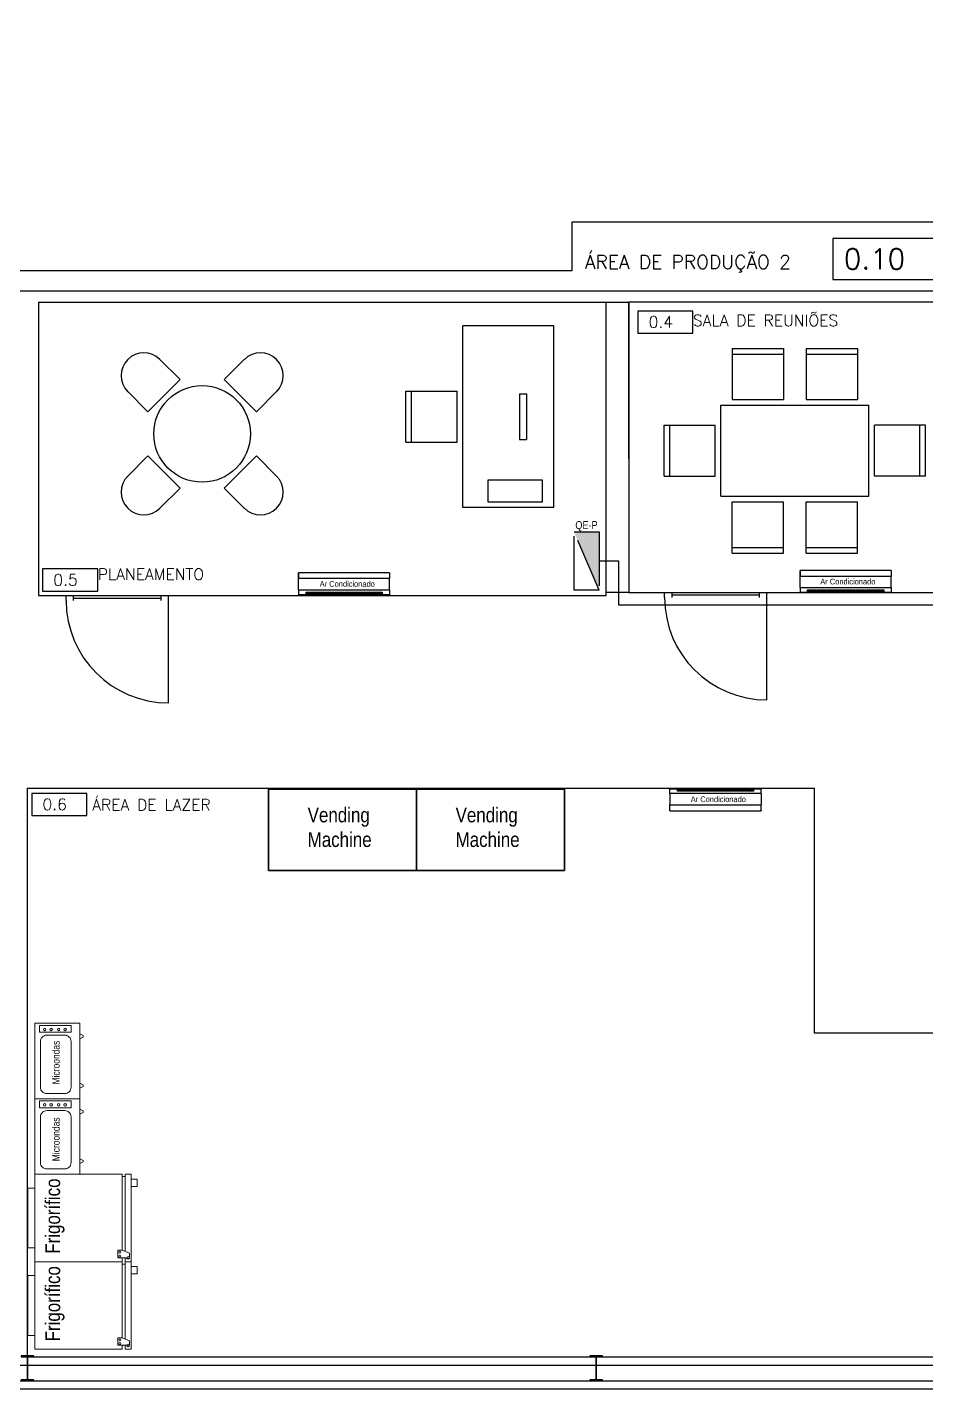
# Model space of a CAD drawing. Header units: millimetres. Extents: x -35961 to -35580, y 154458 to 154764.
# Drawn here: x -35933.8 to -35925.9, y 154629.27 to 154641.24 of the extents above; entities that cross this region are included whole.
import ezdxf

# ---------------------------------------------------------------- set-up
doc = ezdxf.new("R2010")
doc.units = ezdxf.units.MM
doc.header["$MEASUREMENT"] = 0
doc.linetypes.add('PHANTOM2', pattern=[31.75, 15.875, -3.175, 3.175, -3.175, 3.175, -3.175])
doc.layers.get('0').update_dxf_attribs({"color": 253})
doc.layers.add('001_Dark_1 10', color=7, linetype='Continuous', lineweight=0)
doc.layers.add('001_Dark_1 5', color=7, linetype='Continuous', lineweight=0)
for name, color, linetype in [('Edges', 7, 'Continuous'), ('ELÉCTRICO', 255, 'Continuous'), ('GRPH', 7, 'Continuous'), ('LigacoesEntrada', 150, 'Continuous'), ('LigacoesParciais', 10, 'Continuous'), ('NomeMáquinas', 41, 'Continuous'), ('NomesQuadros', 255, 'Continuous'), ('Projecto', 252, 'Continuous'), ('QuadrosEletricos', 80, 'Continuous')]:
    doc.layers.add(name, color=color, linetype=linetype)
doc.styles.add('ROMANS', font='romans')
doc.styles.get("Standard").update_dxf_attribs({"font": 'ARIALN.TTF'})

# ---------------------------------------------------------------- blocks, each defined once
blk = doc.blocks.new('A$C508B0507')
at = {"lineweight": 5}
for points in [[(0, 22.7), (510, 22.7), (510, 328.7), (0, 328.7)], [(449, 295.9), (494.4, 295.9), (494.4, 82.6), (449, 82.6)], [(71.5, 22.7), (103.9, 22.7), (92.7, 0), (82.7, 0)], [(438.5, 22.7), (406.1, 22.7), (417.3, 0), (427.3, 0)]]:
    blk.add_lwpolyline(points, close=True, dxfattribs=at)
blk.add_lwpolyline([(77.2, 289.5), (387.1, 289.5, -0.414214), (429.6, 247), (429.6, 125.1, -0.414214), (387.1, 82.6), (77.2, 82.6, -0.414214), (34.7, 125.1), (34.7, 247, -0.414214)], format="xyb", close=True, dxfattribs=at)
for centre in [(468.6, 260.9), (468.6, 217.9), (468.6, 166.3), (468.6, 123.3)]:
    blk.add_circle(centre, 8.6, dxfattribs=at)

msp = doc.modelspace()

# ---------------------------------------------------------------- hatches: boundary and pattern name
at = {"layer": 'QuadrosEletricos', "linetype": 'PHANTOM2', "ltscale": 0.03}
h = msp.add_hatch(color=256, dxfattribs=at)
h.dxf.hatch_style = 1
h.paths.add_polyline_path([(-35928.775, 154636.805), (-35928.995, 154636.805), (-35928.775, 154636.29)])

# ---------------------------------------------------------------- linework, layer by layer
at = {"layer": '001_Dark_1 10'}
for p, q in [((-35932.968, 154631.154), (-35933.736, 154631.154)), ((-35933.736, 154631.154), (-35933.736, 154630.384)), ((-35932.968, 154630.484), (-35932.968, 154631.154)), ((-35932.89, 154631.154), (-35932.942, 154631.154)), ((-35932.942, 154631.154), (-35932.942, 154630.473)), ((-35932.89, 154630.384), (-35932.89, 154631.154)), ((-35933.8, 154631.032), (-35933.8, 154630.506)), ((-35933.736, 154631.032), (-35933.8, 154631.032)), ((-35932.942, 154631.133), (-35932.968, 154631.133)), ((-35932.89, 154631.111), (-35932.838, 154631.111)), ((-35932.89, 154631.046), (-35932.838, 154631.046)), ((-35932.838, 154631.111), (-35932.838, 154631.046)), ((-35933.736, 154630.506), (-35933.8, 154630.506)), ((-35932.968, 154630.484), (-35933.006, 154630.484)), ((-35933.006, 154630.484), (-35933.006, 154630.419)), ((-35932.904, 154630.458), (-35932.968, 154630.484)), ((-35932.904, 154630.419), (-35932.904, 154630.458)), ((-35932.968, 154630.384), (-35933.736, 154630.384)), ((-35933.736, 154630.384), (-35933.736, 154629.614)), ((-35933.736, 154630.384), (-35932.968, 154630.384)), ((-35933.006, 154630.419), (-35932.93, 154630.419)), ((-35932.968, 154630.384), (-35932.968, 154630.419)), ((-35932.968, 154629.714), (-35932.968, 154630.384)), ((-35932.942, 154630.362), (-35932.968, 154630.362)), ((-35932.942, 154630.419), (-35932.942, 154630.384)), ((-35932.89, 154630.384), (-35932.942, 154630.384)), ((-35932.942, 154630.384), (-35932.942, 154629.703)), ((-35932.942, 154630.384), (-35932.89, 154630.384)), ((-35932.89, 154629.614), (-35932.89, 154630.384)), ((-35932.89, 154630.341), (-35932.838, 154630.341)), ((-35932.838, 154630.341), (-35932.838, 154630.276)), ((-35933.8, 154630.262), (-35933.8, 154629.736)), ((-35933.736, 154630.262), (-35933.8, 154630.262)), ((-35932.89, 154630.276), (-35932.838, 154630.276)), ((-35933.736, 154629.736), (-35933.8, 154629.736)), ((-35932.968, 154629.714), (-35933.006, 154629.714)), ((-35933.006, 154629.714), (-35933.006, 154629.649)), ((-35932.904, 154629.688), (-35932.968, 154629.714)), ((-35933.736, 154629.614), (-35932.968, 154629.614)), ((-35933.006, 154629.649), (-35932.93, 154629.649)), ((-35932.968, 154629.614), (-35932.968, 154629.649)), ((-35932.942, 154629.649), (-35932.942, 154629.614)), ((-35932.942, 154629.614), (-35932.89, 154629.614)), ((-35932.904, 154629.649), (-35932.904, 154629.688))]:
    msp.add_line(p, q, dxfattribs=at)
for centre in [(-35932.989, 154630.468), (-35932.989, 154630.433), (-35932.917, 154630.42), (-35932.989, 154629.697), (-35932.989, 154629.663), (-35932.917, 154629.65)]:
    msp.add_circle(centre, 0.0094, dxfattribs=at)
for centre in [(-35932.917, 154630.419), (-35932.917, 154629.649)]:
    msp.add_arc(centre, 0.013, 180, 0, dxfattribs=at)
at = {"layer": 'Edges'}
for p, q in [((-35930.617, 154636.445), (-35931.418, 154636.445)), ((-35931.418, 154636.445), (-35931.418, 154636.445)), ((-35931.418, 154636.445), (-35931.418, 154636.442)), ((-35931.418, 154636.442), (-35931.418, 154636.445)), ((-35931.418, 154636.442), (-35931.418, 154636.442)), ((-35931.418, 154636.393), (-35931.418, 154636.442)), ((-35931.418, 154636.442), (-35931.418, 154636.393)), ((-35930.617, 154636.445), (-35930.617, 154636.445)), ((-35930.617, 154636.445), (-35930.617, 154636.442)), ((-35930.617, 154636.445), (-35930.617, 154636.442)), ((-35930.617, 154636.442), (-35930.617, 154636.442)), ((-35930.617, 154636.442), (-35930.617, 154636.393)), ((-35930.617, 154636.442), (-35930.617, 154636.393)), ((-35926.207, 154636.465, 0), (-35927.007, 154636.465, 0)), ((-35927.007, 154636.465, 0), (-35927.007, 154636.465, 0)), ((-35927.007, 154636.465, 0), (-35927.007, 154636.462, 0)), ((-35927.007, 154636.462, 0), (-35927.007, 154636.465, 0)), ((-35927.007, 154636.462, 0), (-35927.007, 154636.462, 0)), ((-35927.007, 154636.413, 0), (-35927.007, 154636.462, 0)), ((-35927.007, 154636.462, 0), (-35927.007, 154636.413, 0)), ((-35926.207, 154636.465, 0), (-35926.206, 154636.465, 0)), ((-35926.207, 154636.465, 0), (-35926.207, 154636.462, 0)), ((-35926.206, 154636.462, 0), (-35926.207, 154636.462, 0)), ((-35926.207, 154636.462, 0), (-35926.207, 154636.413, 0)), ((-35926.206, 154636.465, 0), (-35926.206, 154636.462, 0)), ((-35926.206, 154636.462, 0), (-35926.206, 154636.413, 0)), ((-35930.617, 154636.393), (-35931.418, 154636.393)), ((-35931.418, 154636.294), (-35931.418, 154636.393)), ((-35931.418, 154636.393), (-35931.418, 154636.393)), ((-35930.617, 154636.294), (-35930.617, 154636.393)), ((-35930.617, 154636.393), (-35930.617, 154636.393)), ((-35926.207, 154636.413, 0), (-35927.007, 154636.413, 0)), ((-35927.007, 154636.315, 0), (-35927.007, 154636.413, 0)), ((-35927.007, 154636.413, 0), (-35927.007, 154636.413, 0)), ((-35927.007, 154636.315, 0), (-35927.007, 154636.271, 0)), ((-35927.007, 154636.315, 0), (-35926.206, 154636.315, 0)), ((-35926.206, 154636.413, 0), (-35926.207, 154636.413, 0)), ((-35926.206, 154636.315, 0), (-35926.206, 154636.413, 0)), ((-35926.206, 154636.315, 0), (-35926.206, 154636.271, 0)), ((-35931.418, 154636.294), (-35931.418, 154636.251)), ((-35931.418, 154636.294), (-35930.617, 154636.294)), ((-35930.617, 154636.251), (-35931.418, 154636.251)), ((-35931.352, 154636.269), (-35931.352, 154636.274)), ((-35931.352, 154636.274), (-35931.272, 154636.274)), ((-35931.272, 154636.269), (-35931.352, 154636.269)), ((-35931.352, 154636.262), (-35931.352, 154636.267)), ((-35931.352, 154636.267), (-35931.272, 154636.267)), ((-35931.272, 154636.262), (-35931.352, 154636.262)), ((-35931.352, 154636.255), (-35931.352, 154636.26)), ((-35931.352, 154636.26), (-35931.272, 154636.26)), ((-35931.272, 154636.255), (-35931.352, 154636.255)), ((-35931.272, 154636.274), (-35931.272, 154636.269)), ((-35931.272, 154636.267), (-35931.272, 154636.262)), ((-35931.272, 154636.26), (-35931.272, 154636.255)), ((-35931.268, 154636.269), (-35931.268, 154636.274)), ((-35931.268, 154636.274), (-35931.188, 154636.274)), ((-35931.188, 154636.269), (-35931.268, 154636.269)), ((-35931.268, 154636.262), (-35931.268, 154636.267)), ((-35931.268, 154636.267), (-35931.188, 154636.267)), ((-35931.188, 154636.262), (-35931.268, 154636.262)), ((-35931.268, 154636.255), (-35931.268, 154636.26)), ((-35931.268, 154636.26), (-35931.188, 154636.26)), ((-35931.188, 154636.255), (-35931.268, 154636.255)), ((-35931.188, 154636.274), (-35931.188, 154636.269)), ((-35931.188, 154636.267), (-35931.188, 154636.262)), ((-35931.188, 154636.26), (-35931.188, 154636.255)), ((-35931.184, 154636.269), (-35931.184, 154636.274)), ((-35931.184, 154636.274), (-35931.104, 154636.274)), ((-35931.104, 154636.269), (-35931.184, 154636.269)), ((-35931.184, 154636.262), (-35931.184, 154636.267)), ((-35931.184, 154636.267), (-35931.104, 154636.267)), ((-35931.104, 154636.262), (-35931.184, 154636.262)), ((-35931.184, 154636.255), (-35931.184, 154636.26)), ((-35931.184, 154636.26), (-35931.104, 154636.26)), ((-35931.104, 154636.255), (-35931.184, 154636.255)), ((-35931.104, 154636.274), (-35931.104, 154636.269)), ((-35931.104, 154636.267), (-35931.104, 154636.262)), ((-35931.104, 154636.26), (-35931.104, 154636.255)), ((-35931.1, 154636.269), (-35931.1, 154636.274)), ((-35931.1, 154636.274), (-35931.02, 154636.274)), ((-35931.02, 154636.269), (-35931.1, 154636.269)), ((-35931.1, 154636.262), (-35931.1, 154636.267)), ((-35931.1, 154636.267), (-35931.02, 154636.267)), ((-35931.02, 154636.262), (-35931.1, 154636.262)), ((-35931.1, 154636.255), (-35931.1, 154636.26)), ((-35931.1, 154636.26), (-35931.02, 154636.26)), ((-35931.02, 154636.255), (-35931.1, 154636.255)), ((-35931.02, 154636.274), (-35931.02, 154636.269)), ((-35931.02, 154636.267), (-35931.02, 154636.262)), ((-35931.02, 154636.26), (-35931.02, 154636.255)), ((-35931.015, 154636.269), (-35931.015, 154636.274)), ((-35931.015, 154636.274), (-35930.935, 154636.274)), ((-35930.935, 154636.269), (-35931.015, 154636.269)), ((-35931.015, 154636.262), (-35931.015, 154636.267)), ((-35931.015, 154636.267), (-35930.935, 154636.267)), ((-35930.935, 154636.262), (-35931.015, 154636.262)), ((-35931.015, 154636.255), (-35931.015, 154636.26)), ((-35931.015, 154636.26), (-35930.935, 154636.26)), ((-35930.935, 154636.255), (-35931.015, 154636.255)), ((-35930.935, 154636.274), (-35930.935, 154636.269)), ((-35930.935, 154636.267), (-35930.935, 154636.262)), ((-35930.935, 154636.26), (-35930.935, 154636.255)), ((-35930.931, 154636.269), (-35930.931, 154636.274)), ((-35930.931, 154636.274), (-35930.851, 154636.274)), ((-35930.851, 154636.269), (-35930.931, 154636.269)), ((-35930.931, 154636.262), (-35930.931, 154636.267)), ((-35930.931, 154636.267), (-35930.851, 154636.267)), ((-35930.851, 154636.262), (-35930.931, 154636.262)), ((-35930.931, 154636.255), (-35930.931, 154636.26)), ((-35930.931, 154636.26), (-35930.851, 154636.26)), ((-35930.851, 154636.255), (-35930.931, 154636.255)), ((-35930.851, 154636.274), (-35930.851, 154636.269)), ((-35930.851, 154636.267), (-35930.851, 154636.262)), ((-35930.851, 154636.26), (-35930.851, 154636.255)), ((-35930.847, 154636.269), (-35930.847, 154636.274)), ((-35930.847, 154636.274), (-35930.767, 154636.274)), ((-35930.767, 154636.269), (-35930.847, 154636.269)), ((-35930.847, 154636.262), (-35930.847, 154636.267)), ((-35930.847, 154636.267), (-35930.767, 154636.267)), ((-35930.767, 154636.262), (-35930.847, 154636.262)), ((-35930.847, 154636.255), (-35930.847, 154636.26)), ((-35930.847, 154636.26), (-35930.767, 154636.26)), ((-35930.767, 154636.255), (-35930.847, 154636.255)), ((-35930.767, 154636.274), (-35930.767, 154636.269)), ((-35930.767, 154636.267), (-35930.767, 154636.262)), ((-35930.767, 154636.26), (-35930.767, 154636.255)), ((-35930.763, 154636.269), (-35930.763, 154636.274)), ((-35930.763, 154636.274), (-35930.683, 154636.274)), ((-35930.683, 154636.269), (-35930.763, 154636.269)), ((-35930.763, 154636.262), (-35930.763, 154636.267)), ((-35930.763, 154636.267), (-35930.683, 154636.267)), ((-35930.683, 154636.262), (-35930.763, 154636.262)), ((-35930.763, 154636.255), (-35930.763, 154636.26)), ((-35930.763, 154636.26), (-35930.683, 154636.26)), ((-35930.683, 154636.255), (-35930.763, 154636.255)), ((-35930.683, 154636.274), (-35930.683, 154636.269)), ((-35930.683, 154636.267), (-35930.683, 154636.262)), ((-35930.683, 154636.26), (-35930.683, 154636.255)), ((-35930.617, 154636.294), (-35930.617, 154636.251)), ((-35926.206, 154636.271, 0), (-35927.007, 154636.271, 0)), ((-35926.942, 154636.289, 0), (-35926.942, 154636.295, 0)), ((-35926.942, 154636.295, 0), (-35926.862, 154636.295, 0)), ((-35926.862, 154636.289, 0), (-35926.942, 154636.289, 0)), ((-35926.942, 154636.282, 0), (-35926.942, 154636.287, 0)), ((-35926.942, 154636.287, 0), (-35926.862, 154636.287, 0)), ((-35926.862, 154636.282, 0), (-35926.942, 154636.282, 0)), ((-35926.942, 154636.275, 0), (-35926.942, 154636.28, 0)), ((-35926.942, 154636.28, 0), (-35926.862, 154636.28, 0)), ((-35926.862, 154636.275, 0), (-35926.942, 154636.275, 0)), ((-35926.862, 154636.295, 0), (-35926.862, 154636.289, 0)), ((-35926.862, 154636.287, 0), (-35926.862, 154636.282, 0)), ((-35926.862, 154636.28, 0), (-35926.862, 154636.275, 0)), ((-35926.857, 154636.289, 0), (-35926.857, 154636.295, 0)), ((-35926.857, 154636.295, 0), (-35926.777, 154636.295, 0)), ((-35926.777, 154636.289, 0), (-35926.857, 154636.289, 0)), ((-35926.857, 154636.282, 0), (-35926.857, 154636.287, 0)), ((-35926.857, 154636.287, 0), (-35926.777, 154636.287, 0)), ((-35926.777, 154636.282, 0), (-35926.857, 154636.282, 0)), ((-35926.857, 154636.275, 0), (-35926.857, 154636.28, 0)), ((-35926.857, 154636.28, 0), (-35926.777, 154636.28, 0)), ((-35926.777, 154636.275, 0), (-35926.857, 154636.275, 0)), ((-35926.777, 154636.295, 0), (-35926.777, 154636.289, 0)), ((-35926.777, 154636.287, 0), (-35926.777, 154636.282, 0)), ((-35926.777, 154636.28, 0), (-35926.777, 154636.275, 0)), ((-35926.773, 154636.289, 0), (-35926.773, 154636.295, 0)), ((-35926.773, 154636.295, 0), (-35926.693, 154636.295, 0)), ((-35926.693, 154636.289, 0), (-35926.773, 154636.289, 0)), ((-35926.773, 154636.282, 0), (-35926.773, 154636.287, 0)), ((-35926.773, 154636.287, 0), (-35926.693, 154636.287, 0)), ((-35926.693, 154636.282, 0), (-35926.773, 154636.282, 0)), ((-35926.773, 154636.275, 0), (-35926.773, 154636.28, 0)), ((-35926.773, 154636.28, 0), (-35926.693, 154636.28, 0)), ((-35926.693, 154636.275, 0), (-35926.773, 154636.275, 0)), ((-35926.693, 154636.295, 0), (-35926.693, 154636.289, 0)), ((-35926.693, 154636.287, 0), (-35926.693, 154636.282, 0)), ((-35926.693, 154636.28, 0), (-35926.693, 154636.275, 0)), ((-35926.689, 154636.289, 0), (-35926.689, 154636.295, 0)), ((-35926.689, 154636.295, 0), (-35926.609, 154636.295, 0)), ((-35926.609, 154636.289, 0), (-35926.689, 154636.289, 0)), ((-35926.689, 154636.282, 0), (-35926.689, 154636.287, 0)), ((-35926.689, 154636.287, 0), (-35926.609, 154636.287, 0)), ((-35926.609, 154636.282, 0), (-35926.689, 154636.282, 0)), ((-35926.689, 154636.275, 0), (-35926.689, 154636.28, 0)), ((-35926.689, 154636.28, 0), (-35926.609, 154636.28, 0)), ((-35926.609, 154636.275, 0), (-35926.689, 154636.275, 0)), ((-35926.609, 154636.295, 0), (-35926.609, 154636.289, 0)), ((-35926.609, 154636.287, 0), (-35926.609, 154636.282, 0)), ((-35926.609, 154636.28, 0), (-35926.609, 154636.275, 0)), ((-35926.605, 154636.289, 0), (-35926.605, 154636.295, 0)), ((-35926.605, 154636.295, 0), (-35926.525, 154636.295, 0)), ((-35926.525, 154636.289, 0), (-35926.605, 154636.289, 0)), ((-35926.605, 154636.282, 0), (-35926.605, 154636.287, 0)), ((-35926.605, 154636.287, 0), (-35926.525, 154636.287, 0)), ((-35926.525, 154636.282, 0), (-35926.605, 154636.282, 0)), ((-35926.605, 154636.275, 0), (-35926.605, 154636.28, 0)), ((-35926.605, 154636.28, 0), (-35926.525, 154636.28, 0)), ((-35926.525, 154636.275, 0), (-35926.605, 154636.275, 0)), ((-35926.525, 154636.295, 0), (-35926.525, 154636.289, 0)), ((-35926.525, 154636.287, 0), (-35926.525, 154636.282, 0)), ((-35926.525, 154636.28, 0), (-35926.525, 154636.275, 0)), ((-35926.52, 154636.289, 0), (-35926.52, 154636.295, 0)), ((-35926.52, 154636.295, 0), (-35926.441, 154636.295, 0)), ((-35926.441, 154636.289, 0), (-35926.52, 154636.289, 0)), ((-35926.52, 154636.282, 0), (-35926.52, 154636.287, 0)), ((-35926.52, 154636.287, 0), (-35926.441, 154636.287, 0)), ((-35926.441, 154636.282, 0), (-35926.52, 154636.282, 0)), ((-35926.52, 154636.275, 0), (-35926.52, 154636.28, 0)), ((-35926.52, 154636.28, 0), (-35926.441, 154636.28, 0)), ((-35926.441, 154636.275, 0), (-35926.52, 154636.275, 0)), ((-35926.441, 154636.295, 0), (-35926.441, 154636.289, 0)), ((-35926.441, 154636.287, 0), (-35926.441, 154636.282, 0)), ((-35926.441, 154636.28, 0), (-35926.441, 154636.275, 0)), ((-35926.436, 154636.289, 0), (-35926.436, 154636.295, 0)), ((-35926.436, 154636.295, 0), (-35926.356, 154636.295, 0)), ((-35926.356, 154636.289, 0), (-35926.436, 154636.289, 0)), ((-35926.436, 154636.282, 0), (-35926.436, 154636.287, 0)), ((-35926.436, 154636.287, 0), (-35926.356, 154636.287, 0)), ((-35926.356, 154636.282, 0), (-35926.436, 154636.282, 0)), ((-35926.436, 154636.275, 0), (-35926.436, 154636.28, 0)), ((-35926.436, 154636.28, 0), (-35926.356, 154636.28, 0)), ((-35926.356, 154636.275, 0), (-35926.436, 154636.275, 0)), ((-35926.356, 154636.295, 0), (-35926.356, 154636.289, 0)), ((-35926.356, 154636.287, 0), (-35926.356, 154636.282, 0)), ((-35926.356, 154636.28, 0), (-35926.356, 154636.275, 0)), ((-35926.352, 154636.289, 0), (-35926.352, 154636.295, 0)), ((-35926.352, 154636.295, 0), (-35926.272, 154636.295, 0)), ((-35926.272, 154636.289, 0), (-35926.352, 154636.289, 0)), ((-35926.352, 154636.282, 0), (-35926.352, 154636.287, 0)), ((-35926.352, 154636.287, 0), (-35926.272, 154636.287, 0)), ((-35926.272, 154636.282, 0), (-35926.352, 154636.282, 0)), ((-35926.352, 154636.275, 0), (-35926.352, 154636.28, 0)), ((-35926.352, 154636.28, 0), (-35926.272, 154636.28, 0)), ((-35926.272, 154636.275, 0), (-35926.352, 154636.275, 0)), ((-35926.272, 154636.295, 0), (-35926.272, 154636.289, 0)), ((-35926.272, 154636.287, 0), (-35926.272, 154636.282, 0)), ((-35926.272, 154636.28, 0), (-35926.272, 154636.275, 0)), ((-35928.152, 154634.545), (-35927.351, 154634.545)), ((-35928.152, 154634.502), (-35928.152, 154634.545)), ((-35927.351, 154634.502), (-35928.152, 154634.502)), ((-35928.152, 154634.502), (-35928.152, 154634.404)), ((-35928.086, 154634.542), (-35928.007, 154634.542)), ((-35928.086, 154634.536), (-35928.086, 154634.542)), ((-35928.007, 154634.536), (-35928.086, 154634.536)), ((-35928.086, 154634.534), (-35928.007, 154634.534)), ((-35928.086, 154634.529), (-35928.086, 154634.534)), ((-35928.007, 154634.529), (-35928.086, 154634.529)), ((-35928.086, 154634.527), (-35928.007, 154634.527)), ((-35928.086, 154634.522), (-35928.086, 154634.527)), ((-35928.007, 154634.522), (-35928.086, 154634.522)), ((-35928.007, 154634.542), (-35928.007, 154634.536)), ((-35928.007, 154634.534), (-35928.007, 154634.529)), ((-35928.007, 154634.527), (-35928.007, 154634.522)), ((-35928.002, 154634.542), (-35927.922, 154634.542)), ((-35928.002, 154634.536), (-35928.002, 154634.542)), ((-35927.922, 154634.536), (-35928.002, 154634.536)), ((-35928.002, 154634.534), (-35927.922, 154634.534)), ((-35928.002, 154634.529), (-35928.002, 154634.534)), ((-35927.922, 154634.529), (-35928.002, 154634.529)), ((-35928.002, 154634.527), (-35927.922, 154634.527)), ((-35928.002, 154634.522), (-35928.002, 154634.527)), ((-35927.922, 154634.522), (-35928.002, 154634.522)), ((-35927.922, 154634.542), (-35927.922, 154634.536)), ((-35927.922, 154634.534), (-35927.922, 154634.529)), ((-35927.922, 154634.527), (-35927.922, 154634.522)), ((-35927.918, 154634.542), (-35927.838, 154634.542)), ((-35927.918, 154634.536), (-35927.918, 154634.542)), ((-35927.838, 154634.536), (-35927.918, 154634.536)), ((-35927.918, 154634.534), (-35927.838, 154634.534)), ((-35927.918, 154634.529), (-35927.918, 154634.534)), ((-35927.838, 154634.529), (-35927.918, 154634.529)), ((-35927.918, 154634.527), (-35927.838, 154634.527)), ((-35927.918, 154634.522), (-35927.918, 154634.527)), ((-35927.838, 154634.522), (-35927.918, 154634.522)), ((-35927.838, 154634.542), (-35927.838, 154634.536)), ((-35927.838, 154634.534), (-35927.838, 154634.529)), ((-35927.838, 154634.527), (-35927.838, 154634.522)), ((-35927.834, 154634.542), (-35927.754, 154634.542)), ((-35927.834, 154634.536), (-35927.834, 154634.542)), ((-35927.754, 154634.536), (-35927.834, 154634.536)), ((-35927.834, 154634.534), (-35927.754, 154634.534)), ((-35927.834, 154634.529), (-35927.834, 154634.534)), ((-35927.754, 154634.529), (-35927.834, 154634.529)), ((-35927.834, 154634.527), (-35927.754, 154634.527)), ((-35927.834, 154634.522), (-35927.834, 154634.527)), ((-35927.754, 154634.522), (-35927.834, 154634.522)), ((-35927.754, 154634.542), (-35927.754, 154634.536)), ((-35927.754, 154634.534), (-35927.754, 154634.529)), ((-35927.754, 154634.527), (-35927.754, 154634.522)), ((-35927.75, 154634.536), (-35927.75, 154634.542)), ((-35927.75, 154634.542), (-35927.67, 154634.542)), ((-35927.67, 154634.536), (-35927.75, 154634.536)), ((-35927.75, 154634.529), (-35927.75, 154634.534)), ((-35927.75, 154634.534), (-35927.67, 154634.534)), ((-35927.67, 154634.529), (-35927.75, 154634.529)), ((-35927.75, 154634.522), (-35927.75, 154634.527)), ((-35927.75, 154634.527), (-35927.67, 154634.527)), ((-35927.67, 154634.522), (-35927.75, 154634.522)), ((-35927.67, 154634.542), (-35927.67, 154634.536)), ((-35927.67, 154634.534), (-35927.67, 154634.529)), ((-35927.67, 154634.527), (-35927.67, 154634.522)), ((-35927.665, 154634.536), (-35927.665, 154634.542)), ((-35927.665, 154634.542), (-35927.585, 154634.542)), ((-35927.585, 154634.536), (-35927.665, 154634.536)), ((-35927.665, 154634.529), (-35927.665, 154634.534)), ((-35927.665, 154634.534), (-35927.585, 154634.534)), ((-35927.585, 154634.529), (-35927.665, 154634.529)), ((-35927.665, 154634.522), (-35927.665, 154634.527)), ((-35927.665, 154634.527), (-35927.585, 154634.527)), ((-35927.585, 154634.522), (-35927.665, 154634.522)), ((-35927.585, 154634.542), (-35927.585, 154634.536)), ((-35927.585, 154634.534), (-35927.585, 154634.529)), ((-35927.585, 154634.527), (-35927.585, 154634.522)), ((-35927.581, 154634.536), (-35927.581, 154634.542)), ((-35927.581, 154634.542), (-35927.501, 154634.542)), ((-35927.501, 154634.536), (-35927.581, 154634.536)), ((-35927.581, 154634.529), (-35927.581, 154634.534)), ((-35927.581, 154634.534), (-35927.501, 154634.534)), ((-35927.501, 154634.529), (-35927.581, 154634.529)), ((-35927.581, 154634.522), (-35927.581, 154634.527)), ((-35927.581, 154634.527), (-35927.501, 154634.527)), ((-35927.501, 154634.522), (-35927.581, 154634.522)), ((-35927.501, 154634.542), (-35927.501, 154634.536)), ((-35927.501, 154634.534), (-35927.501, 154634.529)), ((-35927.501, 154634.527), (-35927.501, 154634.522)), ((-35927.497, 154634.536), (-35927.497, 154634.542)), ((-35927.497, 154634.542), (-35927.417, 154634.542)), ((-35927.417, 154634.536), (-35927.497, 154634.536)), ((-35927.497, 154634.529), (-35927.497, 154634.534)), ((-35927.497, 154634.534), (-35927.417, 154634.534)), ((-35927.417, 154634.529), (-35927.497, 154634.529)), ((-35927.497, 154634.522), (-35927.497, 154634.527)), ((-35927.497, 154634.527), (-35927.417, 154634.527)), ((-35927.417, 154634.522), (-35927.497, 154634.522)), ((-35927.417, 154634.542), (-35927.417, 154634.536)), ((-35927.417, 154634.534), (-35927.417, 154634.529)), ((-35927.417, 154634.527), (-35927.417, 154634.522)), ((-35927.351, 154634.502), (-35927.351, 154634.545)), ((-35927.351, 154634.502), (-35927.351, 154634.404)), ((-35928.152, 154634.404), (-35927.352, 154634.404)), ((-35928.152, 154634.404), (-35928.152, 154634.404)), ((-35928.152, 154634.354), (-35928.152, 154634.404)), ((-35928.152, 154634.354), (-35928.152, 154634.404)), ((-35927.352, 154634.404), (-35927.351, 154634.404)), ((-35927.352, 154634.404), (-35927.352, 154634.354)), ((-35927.351, 154634.354), (-35927.351, 154634.404)), ((-35928.152, 154634.354), (-35928.152, 154634.354)), ((-35928.152, 154634.351), (-35928.152, 154634.354)), ((-35928.152, 154634.351), (-35928.152, 154634.354)), ((-35928.152, 154634.351), (-35927.352, 154634.351)), ((-35928.152, 154634.351), (-35928.152, 154634.351)), ((-35927.352, 154634.354), (-35927.351, 154634.354)), ((-35927.352, 154634.351), (-35927.352, 154634.354)), ((-35927.351, 154634.351), (-35927.352, 154634.351)), ((-35927.351, 154634.354), (-35927.351, 154634.351))]:
    msp.add_line(p, q, dxfattribs=at)
at = {"layer": 'ELÉCTRICO', "color": 8, "linetype": 'Continuous', "ltscale": 0.03}
for p, q in [((-35933.804, 154634.549, 0), (-35926.883, 154634.549, 0)), ((-35926.883, 154634.549, 0), (-35926.883, 154632.398, 0)), ((-35926.883, 154632.398, 0), (-35925.193, 154632.398, 0))]:
    msp.add_line(p, q, dxfattribs=at)
at = {"layer": 'ELÉCTRICO', "color": 251, "linetype": 'Continuous', "ltscale": 0.03, "true_color": 0x636466}
msp.add_line((-35933.804, 154634.549, 0), (-35933.804, 154629.548, 0), dxfattribs=at)
at = {"layer": 'ELÉCTRICO', "color": 251, "linetype": 'Continuous', "ltscale": 0.03, "true_color": 0x636466, "elevation": 0}
msp.add_lwpolyline([(-35928.514, 154636.271), (-35928.714, 154636.271), (-35928.714, 154638.826), (-35928.514, 154638.826)], close=True, dxfattribs=at)
at = {"layer": 'GRPH', "color": 7, "linetype": 'Continuous', "lineweight": 35}
for p, q in [((-35931.681, 154634.54), (-35930.381, 154634.54)), ((-35931.681, 154633.824), (-35931.681, 154634.54)), ((-35930.381, 154633.824), (-35930.381, 154634.54)), ((-35930.381, 154634.54), (-35929.08, 154634.54)), ((-35930.381, 154633.824), (-35930.381, 154634.54)), ((-35929.08, 154633.824), (-35929.08, 154634.54)), ((-35931.681, 154633.824), (-35930.381, 154633.824)), ((-35930.381, 154633.824), (-35929.08, 154633.824))]:
    msp.add_line(p, q, dxfattribs=at)
at = {"layer": 'LigacoesEntrada', "color": 5, "linetype": 'Continuous', "ltscale": 0.03}
msp.add_line((-35922.6, 154629.47, 0), (-35934.014, 154629.47, 0), dxfattribs=at)
at = {"layer": 'LigacoesParciais', "color": 1, "linetype": 'Continuous', "ltscale": 0.03}
for p, q in [((-35929.011, 154639.382), (-35929.011, 154639.531)), ((-35929.011, 154639.531), (-35925.795, 154639.531)), ((-35929.011, 154639.104), (-35929.011, 154639.382)), ((-35933.942, 154639.104), (-35929.011, 154639.104)), ((-35928.775, 154636.548), (-35928.605, 154636.548)), ((-35928.605, 154636.548), (-35928.605, 154636.163)), ((-35928.605, 154636.163), (-35925.509, 154636.163))]:
    msp.add_line(p, q, dxfattribs=at)
at = {"layer": 'Projecto'}
for p, q in [((-35936.771, 154638.926, 0), (-35906.643, 154638.926, 0)), ((-35933.704, 154638.826, 0), (-35928.714, 154638.826, 0)), ((-35933.704, 154638.826, 0), (-35933.704, 154636.245, 0)), ((-35928.714, 154636.245, 0), (-35928.714, 154638.826, 0)), ((-35928.514, 154637.446, 0), (-35928.514, 154638.826, 0)), ((-35928.514, 154638.826, 0), (-35928.514, 154636.426, 0)), ((-35925.594, 154638.826, 0), (-35928.514, 154638.826, 0)), ((-35929.174, 154638.618), (-35929.974, 154638.618)), ((-35929.974, 154637.018), (-35929.974, 154638.618)), ((-35929.174, 154637.018), (-35929.174, 154638.618)), ((-35927.604, 154638.418, 0), (-35927.154, 154638.418, 0)), ((-35927.604, 154638.418, 0), (-35927.604, 154637.968, 0)), ((-35927.604, 154638.368, 0), (-35927.154, 154638.368, 0)), ((-35927.154, 154638.418, 0), (-35927.154, 154637.968, 0)), ((-35926.954, 154638.418, 0), (-35926.504, 154638.418, 0)), ((-35926.954, 154638.418, 0), (-35926.954, 154637.968, 0)), ((-35926.954, 154638.368, 0), (-35926.504, 154638.368, 0)), ((-35926.504, 154638.418, 0), (-35926.504, 154637.968, 0)), ((-35932.637, 154638.32, 0), (-35932.46, 154638.144, 0)), ((-35931.895, 154638.32, 0), (-35932.072, 154638.144, 0)), ((-35932.46, 154638.144, 0), (-35932.743, 154637.861, 0)), ((-35932.072, 154638.144, 0), (-35931.789, 154637.861, 0)), ((-35932.92, 154638.038, 0), (-35932.743, 154637.861, 0)), ((-35931.612, 154638.038, 0), (-35931.789, 154637.861, 0)), ((-35930.474, 154637.593), (-35930.474, 154638.043)), ((-35930.474, 154638.043), (-35930.024, 154638.043)), ((-35930.424, 154637.593), (-35930.424, 154638.043)), ((-35930.024, 154637.593), (-35930.024, 154638.043)), ((-35929.474, 154638.018), (-35929.474, 154637.618)), ((-35929.474, 154638.018), (-35929.414, 154638.018)), ((-35929.414, 154638.018), (-35929.414, 154637.618)), ((-35927.704, 154637.918, 0), (-35926.404, 154637.918, 0)), ((-35927.704, 154637.118, 0), (-35927.704, 154637.918, 0)), ((-35927.604, 154637.968, 0), (-35927.154, 154637.968, 0)), ((-35926.954, 154637.968, 0), (-35926.504, 154637.968, 0)), ((-35926.404, 154637.118, 0), (-35926.404, 154637.918, 0)), ((-35928.204, 154637.293, 0), (-35928.204, 154637.743, 0)), ((-35928.204, 154637.743, 0), (-35927.754, 154637.743, 0)), ((-35928.154, 154637.293, 0), (-35928.154, 154637.743, 0)), ((-35927.754, 154637.293, 0), (-35927.754, 154637.743, 0)), ((-35926.354, 154637.293, 0), (-35926.354, 154637.743, 0)), ((-35925.904, 154637.743, 0), (-35926.354, 154637.743, 0)), ((-35925.954, 154637.293, 0), (-35925.954, 154637.743, 0)), ((-35925.904, 154637.293, 0), (-35925.904, 154637.743, 0)), ((-35929.474, 154637.618), (-35929.414, 154637.618)), ((-35930.474, 154637.593), (-35930.024, 154637.593)), ((-35932.92, 154637.295, 0), (-35932.743, 154637.472, 0)), ((-35932.743, 154637.472, 0), (-35932.46, 154637.189, 0)), ((-35931.789, 154637.472, 0), (-35932.072, 154637.189, 0)), ((-35931.612, 154637.295, 0), (-35931.789, 154637.472, 0)), ((-35928.204, 154637.293, 0), (-35927.754, 154637.293, 0)), ((-35925.904, 154637.293, 0), (-35926.354, 154637.293, 0)), ((-35932.637, 154637.012, 0), (-35932.46, 154637.189, 0)), ((-35931.895, 154637.012, 0), (-35932.072, 154637.189, 0)), ((-35929.174, 154637.018), (-35929.974, 154637.018)), ((-35927.704, 154637.118, 0), (-35926.404, 154637.118, 0)), ((-35927.604, 154637.068, 0), (-35927.154, 154637.068, 0)), ((-35927.604, 154636.618, 0), (-35927.604, 154637.068, 0)), ((-35927.154, 154636.618, 0), (-35927.154, 154637.068, 0)), ((-35926.954, 154637.068, 0), (-35926.504, 154637.068, 0)), ((-35926.954, 154636.618, 0), (-35926.954, 154637.068, 0)), ((-35926.504, 154636.618, 0), (-35926.504, 154637.068, 0)), ((-35927.604, 154636.668, 0), (-35927.154, 154636.668, 0)), ((-35926.954, 154636.668, 0), (-35926.504, 154636.668, 0)), ((-35927.604, 154636.618, 0), (-35927.154, 154636.618, 0)), ((-35926.954, 154636.618, 0), (-35926.504, 154636.618, 0)), ((-35928.514, 154636.426, 0), (-35928.514, 154636.271, 0)), ((-35933.704, 154636.245, 0), (-35928.714, 154636.245, 0)), ((-35933.462, 154636.2, 0), (-35933.462, 154636.245, 0)), ((-35933.397, 154636.2, 0), (-35933.397, 154636.245, 0)), ((-35933.397, 154636.222, 0), (-35932.627, 154636.222, 0)), ((-35932.627, 154636.2, 0), (-35932.627, 154636.245, 0)), ((-35932.562, 154635.3, 0), (-35932.562, 154636.245, 0)), ((-35928.514, 154636.271, 0), (-35925.594, 154636.271, 0)), ((-35928.462, 154636.271, 0), (-35925.594, 154636.271, 0)), ((-35928.199, 154636.226, 0), (-35928.199, 154636.271, 0)), ((-35928.199, 154636.249, 0), (-35928.199, 154636.249, 0)), ((-35928.134, 154636.226, 0), (-35928.134, 154636.271, 0)), ((-35928.134, 154636.249, 0), (-35927.364, 154636.249, 0)), ((-35927.364, 154636.226, 0), (-35927.364, 154636.271, 0)), ((-35927.299, 154635.326, 0), (-35927.299, 154636.271, 0)), ((-35943.981, 154629.266, 0), (-35906.363, 154629.266, 0))]:
    msp.add_line(p, q, dxfattribs=at)
at = {"layer": 'Projecto', "elevation": 0}
for points in [[(-35938.291, 154629.337), (-35906.443, 154629.337), (-35906.443, 154666.526), (-35908.856, 154666.526)], [(-35933.746, 154629.548), (-35925.193, 154629.548), (-35925.193, 154629.548)]]:
    msp.add_lwpolyline(points, dxfattribs=at)
for points in [[(-35925.82, 154639.385), (-35926.72, 154639.385), (-35926.72, 154639.025), (-35925.82, 154639.025)], [(-35933.279, 154634.503), (-35933.764, 154634.503), (-35933.764, 154634.309), (-35933.279, 154634.309)], [(-35933.746, 154629.337), (-35933.746, 154629.346), (-35933.798, 154629.346), (-35933.798, 154629.548), (-35933.746, 154629.548), (-35933.746, 154629.557), (-35933.856, 154629.557), (-35933.856, 154629.548), (-35933.804, 154629.548), (-35933.804, 154629.346), (-35933.856, 154629.346), (-35933.856, 154629.337), (-35933.856, 154629.337)], [(-35928.746, 154629.337), (-35928.746, 154629.346), (-35928.798, 154629.346), (-35928.798, 154629.548), (-35928.746, 154629.548), (-35928.746, 154629.557), (-35928.856, 154629.557), (-35928.856, 154629.548), (-35928.804, 154629.548), (-35928.804, 154629.346), (-35928.856, 154629.346), (-35928.856, 154629.337), (-35928.856, 154629.337)]]:
    msp.add_lwpolyline(points, close=True, dxfattribs=at)
at = {"layer": 'Projecto'}
for points in [[(-35927.95, 154638.747), (-35928.435, 154638.747), (-35928.435, 154638.553), (-35927.95, 154638.553)], [(-35929.274, 154637.258), (-35929.754, 154637.258), (-35929.754, 154637.068), (-35929.274, 154637.068)], [(-35933.184, 154636.478), (-35933.669, 154636.478), (-35933.669, 154636.284), (-35933.184, 154636.284)]]:
    msp.add_lwpolyline(points, close=True, dxfattribs=at)
msp.add_circle((-35932.266, 154637.666, 0), 0.425, dxfattribs=at)
for centre, radius, start, end in [((-35932.779, 154638.179, 0), 0.2, 45, 225), ((-35931.753, 154638.179, 0), 0.2, 315, 135), ((-35932.779, 154637.154, 0), 0.2, 135, 315), ((-35931.753, 154637.154, 0), 0.2, 225, 45), ((-35932.562, 154636.2, 0), 0.9, 180, 270), ((-35927.299, 154636.226, 0), 0.9, 180, 270)]:
    msp.add_arc(centre, radius, start, end, dxfattribs=at)
at = {"layer": 'QuadrosEletricos', "linetype": 'PHANTOM2', "ltscale": 0.03}
msp.add_line((-35928.775, 154636.29), (-35928.995, 154636.805), dxfattribs=at)
msp.add_lwpolyline([(-35928.995, 154636.29), (-35928.995, 154636.805), (-35928.775, 154636.805), (-35928.775, 154636.29)], close=True, dxfattribs=at)

# ---------------------------------------------------------------- block references
at = {"layer": '001_Dark_1 5', "xscale": 0.0013, "yscale": 0.0013, "zscale": 0.0013, "rotation": 90}
for p in [(-35933.311, 154631.818), (-35933.311, 154631.155)]:
    msp.add_blockref('A$C508B0507', p, dxfattribs=at)

# ---------------------------------------------------------------- texts
at = {"color": 0, "style": 'ROMANS'}
for s, height, p in [('ÁREA DE PRODUÇÃO 2', 0.12, (-35928.899, 154639.119, 0)), ('SALA DE REUNIÕES', 0.1, (-35927.95, 154638.614)), ('PLANEAMENTO', 0.1, (-35933.184, 154636.381)), ('ÁREA DE LAZER', 0.1, (-35933.232, 154634.353, 0))]:
    msp.add_text(s, height=height, dxfattribs=at).set_placement(p)
at = {"layer": 'NomeMáquinas', "color": 7, "linetype": 'Continuous', "ltscale": 0.03, "true_color": 0xffffff, "attachment_point": 1}
for s, width, gutter_width, insert, char_height in [('Ar Condicionado', 24.02155, 20.216, (-35931.232, 154636.371, 0), 0.05), ('Ar Condicionado', 24.02155, 20.216, (-35926.83, 154636.392, 0), 0.05), ('Vending\\PMachine', 31.22801, 26.281, (-35931.338, 154634.379, 0), 0.13), ('Vending\\PMachine', 31.22801, 26.281, (-35930.037, 154634.379, 0), 0.13), ('Ar Condicionado', 24.02155, 20.216, (-35927.969, 154634.477, 0), 0.05)]:
    msp.add_mtext_dynamic_manual_height_columns(s, width=width, gutter_width=gutter_width, heights=[0], dxfattribs=dict(at, insert=insert, char_height=char_height))
at = {"layer": 'NomeMáquinas', "color": 7, "linetype": 'Continuous', "ltscale": 0.03, "true_color": 0xffffff, "attachment_point": 1, "rotation": 90}
for s, insert, char_height in [('Microondas', (-35933.584, 154631.943, 0), 0.065), ('Microondas', (-35933.584, 154631.268, 0), 0.065), ('Frigorífico', (-35933.645, 154630.454, 0), 0.13), ('Frigorífico', (-35933.645, 154629.683, 0), 0.13)]:
    msp.add_mtext_dynamic_manual_height_columns(s, width=31.22801, gutter_width=26.281, heights=[0], dxfattribs=dict(at, insert=insert, char_height=char_height))
at = {"layer": 'NomesQuadros', "color": 3, "linetype": 'PHANTOM2', "ltscale": 0.03}
msp.add_text('QE-P', height=0.07, dxfattribs=at).set_placement((-35928.984, 154636.829, 0))
at = {"layer": 'Projecto', "style": 'ROMANS'}
for s, height, p in [(' 0.10', 0.18, (-35926.747, 154639.115, 0)), (' 0.4', 0.1, (-35928.408, 154638.601)), (' 0.5', 0.1, (-35933.643, 154636.332)), (' 0.6', 0.1, (-35933.738, 154634.357, 0))]:
    msp.add_text(s, height=height, dxfattribs=at).set_placement(p)

doc.saveas('drawing.dxf')
